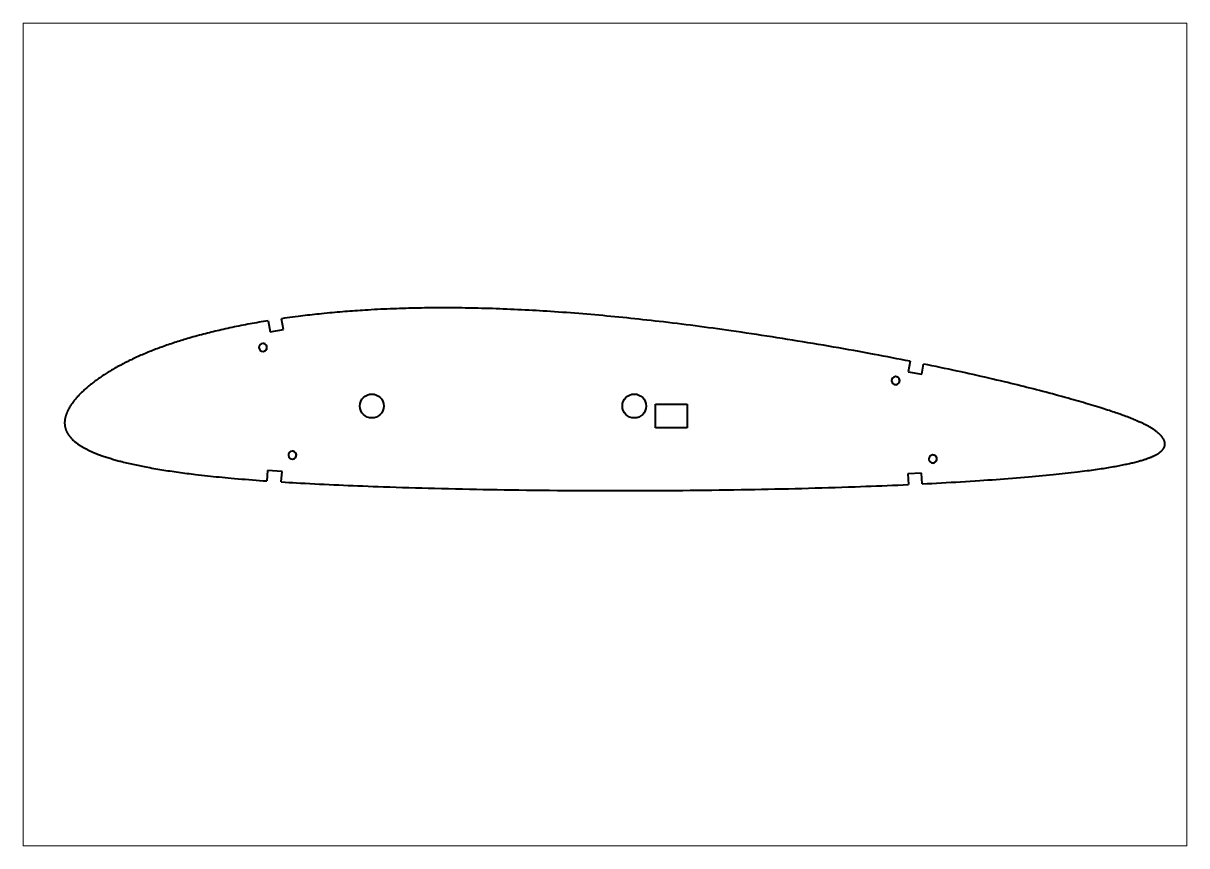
# Paper-space layout 'Sheet' of a CAD drawing. Header units: millimetres. Extents: x 0 to 594, y 0 to 420.
# The model-space entities are those that its viewports show. They can reach past a viewport. Long polylines and large blocks are cut down to what shows.
import ezdxf

# ---------------------------------------------------------------- set-up
doc = ezdxf.new("R2010")
doc.units = ezdxf.units.MM
doc.layers.add('Geometries', color=7, linetype='Continuous')

msp = doc.modelspace()

# ---------------------------------------------------------------- linework, layer by layer
at = {"layer": 'Geometries', "linetype": 'Continuous', "lineweight": 40}
for p, q in [((124.97, 268.07), (125.98, 262.35)), ((132.88, 263.56), (131.89, 269.13)), ((125.98, 262.35), (132.88, 263.56)), ((452.75, 247.38), (451.8, 242)), ((458.69, 240.79), (459.61, 245.99)), ((451.8, 242), (458.69, 240.79)), ((322.7, 225.55), (338.9, 225.55)), ((322.7, 213.35), (322.7, 225.55)), ((338.9, 225.55), (338.9, 213.35)), ((338.9, 213.35), (322.7, 213.35)), ((124.77, 191.69), (124.3, 186.29)), ((132.17, 191.04), (124.77, 191.69)), ((131.71, 185.79), (132.17, 191.04)), ((458.67, 190.23), (451.68, 189.87)), ((458.95, 184.8), (458.67, 190.23)), ((451.68, 189.87), (451.96, 184.46))]:
    msp.add_line(p, q, dxfattribs=at)
at = {"layer": 'Geometries', "linetype": 'Continuous', "lineweight": 40, "flags": 128}
for points in [[(452.75, 247.38), (450.47, 247.83), (448.2, 248.28), (445.92, 248.72), (443.65, 249.16), (441.37, 249.6), (439.1, 250.03), (436.82, 250.46), (434.54, 250.89), (431.94, 251.38), (429.34, 251.86), (426.73, 252.33), (424.12, 252.81), (421.52, 253.28), (418.91, 253.74), (416.3, 254.2), (413.69, 254.66), (411.08, 255.11), (408.47, 255.56), (405.86, 256), (403.25, 256.44), (400.64, 256.88), (398.03, 257.31), (395.41, 257.74), (392.79, 258.16), (390.17, 258.58), (387.55, 259), (384.94, 259.41), (382.32, 259.82), (379.7, 260.23), (377.08, 260.63), (374.46, 261.03), (371.84, 261.42), (369.22, 261.81), (366.6, 262.19), (363.98, 262.57), (361.36, 262.95), (359.06, 263.28), (356.77, 263.6), (354.47, 263.92), (352.18, 264.23), (349.88, 264.54), (347.58, 264.85), (345.29, 265.15), (342.99, 265.45), (340.69, 265.75), (338.39, 266.04), (336.09, 266.33), (333.79, 266.62), (331.49, 266.9), (329.19, 267.18), (326.89, 267.45), (324.59, 267.72), (322.54, 267.95), (320.49, 268.19), (318.44, 268.42), (316.39, 268.64), (314.34, 268.86), (312.29, 269.08), (310.23, 269.3), (308.18, 269.51), (306.13, 269.72), (304.08, 269.92), (302.03, 270.12), (299.98, 270.32), (297.93, 270.51), (295.88, 270.7), (293.83, 270.89), (291.77, 271.07), (289.72, 271.25), (287.67, 271.42), (285.62, 271.59), (283.56, 271.76), (281.51, 271.92), (279.45, 272.08), (277.4, 272.23), (275.35, 272.38), (273.29, 272.52), (271.24, 272.67), (269.18, 272.8), (267.33, 272.92), (265.48, 273.04), (263.63, 273.15), (261.78, 273.26), (259.93, 273.36), (258.08, 273.46), (256.23, 273.56), (254.37, 273.65), (252.52, 273.74), (250.67, 273.83), (248.81, 273.91), (246.95, 273.99), (245.09, 274.06), (243.24, 274.13), (241.38, 274.2), (239.52, 274.26), (237.66, 274.32), (235.8, 274.37), (233.94, 274.42), (232.08, 274.46), (230.48, 274.5), (228.88, 274.53), (227.28, 274.56), (225.68, 274.58), (224.08, 274.61), (222.48, 274.63), (220.88, 274.64), (219.28, 274.65), (217.68, 274.66), (216.08, 274.67), (214.48, 274.67), (212.88, 274.67), (211.28, 274.66), (209.68, 274.65), (208.08, 274.64), (206.48, 274.62), (204.88, 274.6), (203.28, 274.58), (201.68, 274.55), (200.08, 274.52), (198.48, 274.48), (196.88, 274.45), (195.28, 274.4), (193.68, 274.36), (192.08, 274.3), (190.48, 274.25), (188.88, 274.19), (187.28, 274.13), (185.68, 274.06), (184.08, 273.99), (182.48, 273.92), (180.89, 273.84), (179.29, 273.75), (177.69, 273.67), (176.09, 273.57), (174.49, 273.48), (173.21, 273.4), (171.92, 273.31), (170.63, 273.23), (169.34, 273.14), (168.06, 273.04), (166.77, 272.95), (165.48, 272.85), (164.2, 272.75), (162.91, 272.64), (161.63, 272.54), (160.34, 272.43), (159.05, 272.31), (157.77, 272.19), (156.48, 272.07), (155.2, 271.95), (153.7, 271.8), (152.21, 271.65), (151.02, 271.53), (149.82, 271.4), (148.63, 271.27), (147.44, 271.14), (146.25, 271), (145.05, 270.86), (143.86, 270.72), (142.67, 270.58), (141.48, 270.43), (140.29, 270.28), (138.89, 270.1), (137.49, 269.92), (136.09, 269.73), (134.69, 269.53), (133.29, 269.34), (131.89, 269.13)], [(124.97, 268.07), (123.83, 267.88), (122.68, 267.69), (121.53, 267.5), (120.38, 267.3), (119.23, 267.1), (118.09, 266.89), (116.94, 266.69), (115.8, 266.47), (114.65, 266.26), (113.51, 266.04), (112.37, 265.82), (111.23, 265.6), (110.08, 265.37), (108.94, 265.14), (107.8, 264.9), (106.66, 264.66), (105.52, 264.42), (104.39, 264.17), (103.25, 263.92), (102.11, 263.67), (100.98, 263.41), (99.98, 263.18), (98.99, 262.95), (97.99, 262.71), (96.99, 262.47), (96, 262.23), (95.01, 261.98), (94.01, 261.73), (93.02, 261.48), (91.98, 261.21), (90.94, 260.93), (89.9, 260.65), (88.86, 260.37), (87.82, 260.08), (86.78, 259.79), (85.74, 259.5), (84.71, 259.2), (83.88, 258.96), (83.05, 258.71), (82.22, 258.47), (81.4, 258.22), (80.57, 257.96), (79.75, 257.71), (78.93, 257.45), (78.1, 257.18), (77.28, 256.92), (76.46, 256.65), (75.65, 256.38), (74.83, 256.1), (74.01, 255.83), (73.2, 255.54), (72.38, 255.26), (71.57, 254.97), (70.76, 254.68), (69.95, 254.38), (69.14, 254.09), (68.33, 253.78), (67.57, 253.5), (66.82, 253.21), (66.06, 252.91), (65.31, 252.62), (64.56, 252.32), (63.81, 252.01), (63.06, 251.71), (62.32, 251.4), (61.57, 251.08), (60.83, 250.76), (60.09, 250.44), (59.35, 250.12), (58.61, 249.79), (57.87, 249.45), (57.13, 249.11), (56.39, 248.77), (55.79, 248.48), (55.18, 248.19), (54.57, 247.9), (53.97, 247.61), (53.37, 247.31), (52.76, 247.01), (52.16, 246.7), (51.57, 246.4), (50.97, 246.09), (50.37, 245.77), (49.78, 245.46), (49.19, 245.14), (48.6, 244.81), (48.01, 244.49), (47.42, 244.16), (46.83, 243.83), (46.24, 243.49), (45.66, 243.15), (45.08, 242.81), (44.5, 242.46), (43.95, 242.13), (43.4, 241.79), (42.85, 241.45), (42.31, 241.11), (41.77, 240.76), (41.23, 240.41), (40.69, 240.06), (40.16, 239.71), (39.73, 239.42), (39.31, 239.13), (38.88, 238.84), (38.46, 238.54), (38.04, 238.25), (37.63, 237.95), (37.21, 237.65), (36.79, 237.34), (36.38, 237.04), (35.97, 236.73), (35.56, 236.42), (35.16, 236.1), (34.75, 235.78), (34.35, 235.46), (33.95, 235.14), (33.55, 234.82), (33.16, 234.49), (32.76, 234.16), (32.37, 233.82), (31.98, 233.48), (31.65, 233.19), (31.32, 232.89), (30.99, 232.6), (30.67, 232.29), (30.34, 231.99), (30.02, 231.68), (29.7, 231.38), (29.39, 231.06), (29.07, 230.75), (28.76, 230.43), (28.45, 230.11), (28.14, 229.79), (27.85, 229.47), (27.57, 229.15), (27.28, 228.84), (27.07, 228.59), (26.86, 228.35), (26.65, 228.11), (26.44, 227.86), (26.24, 227.61), (26.04, 227.36), (25.84, 227.11), (25.64, 226.86), (25.45, 226.6), (25.26, 226.34), (25.07, 226.08), (24.88, 225.82), (24.69, 225.56), (24.51, 225.29), (24.33, 225.03), (24.16, 224.76), (23.99, 224.49), (23.82, 224.21), (23.65, 223.94), (23.49, 223.66), (23.35, 223.42), (23.22, 223.18), (23.09, 222.94), (22.96, 222.7), (22.84, 222.46), (22.72, 222.21), (22.6, 221.97), (22.49, 221.72), (22.38, 221.47), (22.27, 221.21), (22.18, 220.98), (22.08, 220.75), (21.99, 220.51), (21.91, 220.27), (21.83, 220.04), (21.75, 219.8), (21.68, 219.56), (21.61, 219.31), (21.55, 219.12), (21.5, 218.92), (21.46, 218.73), (21.41, 218.53), (21.37, 218.34), (21.33, 218.13), (21.29, 217.92), (21.26, 217.72), (21.23, 217.51), (21.2, 217.3), (21.18, 217.1), (21.16, 216.9), (21.14, 216.7), (21.13, 216.5), (21.12, 216.3), (21.12, 216.09), (21.12, 215.89), (21.12, 215.69), (21.13, 215.49), (21.14, 215.29), (21.15, 215.12), (21.16, 214.95), (21.18, 214.79), (21.2, 214.62), (21.22, 214.45), (21.25, 214.29), (21.28, 214.11), (21.31, 213.93), (21.35, 213.75), (21.39, 213.57), (21.43, 213.39), (21.48, 213.21), (21.53, 213.04), (21.58, 212.87), (21.63, 212.71), (21.69, 212.54), (21.75, 212.37), (21.81, 212.21), (21.88, 212.05), (21.94, 211.88), (22.01, 211.72), (22.09, 211.56), (22.18, 211.36), (22.28, 211.16), (22.38, 210.97), (22.49, 210.78), (22.58, 210.61), (22.68, 210.45), (22.78, 210.29), (22.88, 210.13), (22.98, 209.97), (23.11, 209.79), (23.23, 209.61), (23.36, 209.43), (23.5, 209.26), (23.63, 209.08), (23.77, 208.91), (23.91, 208.74), (24.05, 208.57), (24.2, 208.41), (24.35, 208.24), (24.49, 208.08), (24.65, 207.92), (24.83, 207.73), (25.02, 207.55), (25.21, 207.36), (25.4, 207.18), (25.59, 207), (25.8, 206.81), (26.02, 206.63), (26.23, 206.44), (26.45, 206.26), (26.67, 206.09), (26.93, 205.88), (27.19, 205.69), (27.45, 205.49), (27.71, 205.3), (27.98, 205.11), (28.25, 204.92), (28.52, 204.74), (28.79, 204.56), (29.06, 204.38), (29.34, 204.21), (29.62, 204.04), (29.9, 203.87), (30.18, 203.7), (30.46, 203.54), (30.74, 203.38), (31.1, 203.18), (31.46, 202.98), (31.82, 202.79), (32.18, 202.6), (32.54, 202.41), (32.9, 202.23), (33.27, 202.05), (33.64, 201.88), (34, 201.7), (34.37, 201.53), (34.75, 201.36), (35.12, 201.2), (35.52, 201.02), (35.93, 200.85), (36.33, 200.68), (36.74, 200.51), (37.15, 200.34), (37.55, 200.18), (37.96, 200.02), (38.37, 199.86), (38.86, 199.68), (39.35, 199.5), (39.84, 199.32), (40.33, 199.14), (40.82, 198.97), (41.31, 198.8), (41.91, 198.6), (42.5, 198.41), (43.1, 198.22), (43.69, 198.03), (44.29, 197.84), (44.89, 197.66), (45.48, 197.48), (46.08, 197.3), (46.68, 197.13), (47.29, 196.96), (47.89, 196.79), (48.5, 196.63), (49.11, 196.46), (49.72, 196.3), (50.33, 196.15), (51.14, 195.94), (51.95, 195.74), (52.76, 195.54), (53.57, 195.35), (54.38, 195.16), (55.19, 194.98), (56.01, 194.79), (56.82, 194.61), (57.64, 194.44), (58.45, 194.27), (59.27, 194.1), (60.09, 193.93), (60.91, 193.77), (61.72, 193.61), (62.54, 193.45), (63.57, 193.26), (64.59, 193.07), (65.62, 192.88), (66.64, 192.7), (67.67, 192.52), (68.7, 192.35), (69.72, 192.18), (70.75, 192.01), (71.78, 191.85), (72.81, 191.68), (73.84, 191.53), (74.87, 191.37), (75.96, 191.21), (77.05, 191.05), (78.14, 190.9), (79.23, 190.74), (80.32, 190.59), (81.42, 190.45), (82.51, 190.3), (83.6, 190.16), (84.69, 190.02), (85.79, 189.89), (86.88, 189.75), (87.97, 189.62), (89.48, 189.44), (90.99, 189.27), (92.5, 189.1), (94.01, 188.94), (95.52, 188.77), (97.03, 188.62), (98.55, 188.46), (100.06, 188.31), (101.57, 188.16), (103.08, 188.02), (104.59, 187.88), (106.11, 187.74), (107.92, 187.58), (109.74, 187.42), (111.56, 187.27), (113.37, 187.12), (115.19, 186.97), (117.01, 186.83), (118.83, 186.69), (120.65, 186.55), (122.48, 186.42), (124.3, 186.29)], [(458.95, 184.8), (461.4, 184.92), (463.85, 185.05), (466.31, 185.18), (468.76, 185.31), (471.21, 185.45), (473.66, 185.59), (476.11, 185.73), (478.56, 185.88), (481.01, 186.03), (483.46, 186.18), (485.91, 186.34), (488.36, 186.5), (490.44, 186.64), (492.52, 186.78), (494.6, 186.93), (496.68, 187.07), (498.75, 187.23), (500.83, 187.38), (502.91, 187.54), (504.98, 187.7), (507.06, 187.87), (509.14, 188.04), (511.21, 188.21), (513.29, 188.39), (515.07, 188.55), (516.84, 188.71), (518.62, 188.87), (520.4, 189.03), (522.18, 189.2), (523.95, 189.38), (525.73, 189.55), (527.29, 189.71), (528.84, 189.87), (530.4, 190.04), (531.95, 190.21), (533.51, 190.38), (535.06, 190.55), (536.62, 190.73), (538.17, 190.92), (539.41, 191.07), (540.65, 191.22), (541.89, 191.38), (543.13, 191.54), (544.37, 191.7), (545.4, 191.84), (546.44, 191.98), (547.47, 192.13), (548.5, 192.27), (549.53, 192.42), (550.56, 192.58), (551.44, 192.71), (552.32, 192.85), (553.21, 192.99), (554.09, 193.13), (554.97, 193.28), (555.85, 193.43), (556.73, 193.58), (557.5, 193.72), (558.27, 193.86), (559.04, 194), (559.81, 194.15), (560.58, 194.3), (561.35, 194.45), (562.12, 194.61), (562.88, 194.77), (563.5, 194.9), (564.11, 195.03), (564.72, 195.17), (565.33, 195.31), (565.93, 195.45), (566.54, 195.6), (567.15, 195.75), (567.75, 195.9), (568.36, 196.06), (568.96, 196.22), (569.47, 196.35), (569.97, 196.5), (570.47, 196.64), (570.97, 196.79), (571.47, 196.94), (571.96, 197.09), (572.34, 197.21), (572.71, 197.34), (573.09, 197.46), (573.46, 197.59), (573.83, 197.72), (574.21, 197.86), (574.58, 198), (574.95, 198.14), (575.24, 198.25), (575.53, 198.37), (575.82, 198.49), (576.1, 198.61), (576.39, 198.73), (576.68, 198.86), (576.96, 198.99), (577.24, 199.12), (577.52, 199.26), (577.8, 199.4), (578.03, 199.52), (578.26, 199.64), (578.49, 199.77), (578.72, 199.9), (578.95, 200.03), (579.17, 200.16), (579.34, 200.27), (579.51, 200.38), (579.68, 200.49), (579.85, 200.61), (580.02, 200.72), (580.18, 200.84), (580.34, 200.96), (580.5, 201.09), (580.65, 201.2), (580.79, 201.32), (580.93, 201.44), (581.06, 201.57), (581.17, 201.67), (581.28, 201.77), (581.38, 201.87), (581.48, 201.98), (581.58, 202.09), (581.66, 202.18), (581.75, 202.28), (581.83, 202.38), (581.9, 202.48), (581.98, 202.58), (582.05, 202.68), (582.12, 202.78), (582.19, 202.88), (582.25, 202.98), (582.31, 203.09), (582.37, 203.19), (582.43, 203.3), (582.48, 203.41), (582.53, 203.52), (582.58, 203.64), (582.63, 203.75), (582.67, 203.87), (582.71, 203.99), (582.74, 204.11), (582.77, 204.22), (582.8, 204.34), (582.82, 204.46), (582.84, 204.58), (582.86, 204.7), (582.87, 204.82), (582.88, 204.94), (582.88, 205.07), (582.88, 205.2), (582.88, 205.33), (582.87, 205.46), (582.86, 205.57), (582.85, 205.68), (582.83, 205.78), (582.81, 205.89), (582.79, 206), (582.77, 206.11), (582.74, 206.22), (582.71, 206.32), (582.68, 206.43), (582.65, 206.54), (582.61, 206.64), (582.58, 206.75), (582.53, 206.87), (582.48, 206.99), (582.43, 207.1), (582.38, 207.22), (582.32, 207.33), (582.26, 207.45), (582.19, 207.58), (582.12, 207.72), (582.04, 207.85), (581.96, 207.98), (581.88, 208.11), (581.79, 208.24), (581.7, 208.37), (581.6, 208.5), (581.51, 208.63), (581.41, 208.76), (581.29, 208.91), (581.17, 209.06), (581.04, 209.2), (580.91, 209.35), (580.79, 209.49), (580.65, 209.63), (580.49, 209.8), (580.33, 209.96), (580.17, 210.12), (580, 210.28), (579.83, 210.44), (579.66, 210.59), (579.48, 210.74), (579.31, 210.89), (579.13, 211.04), (578.95, 211.18), (578.71, 211.38), (578.47, 211.56), (578.23, 211.75), (577.98, 211.93), (577.71, 212.12), (577.43, 212.32), (577.15, 212.51), (576.87, 212.69), (576.59, 212.88), (576.31, 213.06), (576.02, 213.24), (575.73, 213.41), (575.45, 213.59), (575.15, 213.76), (574.79, 213.97), (574.42, 214.18), (574.04, 214.38), (573.67, 214.58), (573.3, 214.78), (572.92, 214.97), (572.55, 215.16), (572.17, 215.35), (571.79, 215.54), (571.41, 215.72), (571.03, 215.9), (570.65, 216.08), (570.14, 216.31), (569.63, 216.54), (569.11, 216.77), (568.53, 217.02), (567.95, 217.27), (567.37, 217.51), (566.79, 217.75), (566.2, 217.99), (565.62, 218.23), (565.03, 218.46), (564.44, 218.68), (563.71, 218.96), (562.97, 219.24), (562.24, 219.51), (561.5, 219.78), (560.77, 220.05), (560.03, 220.31), (559.29, 220.57), (558.5, 220.84), (557.7, 221.12), (556.9, 221.39), (556.1, 221.65), (555.31, 221.92), (554.51, 222.18), (553.55, 222.49), (552.58, 222.8), (551.62, 223.11), (550.66, 223.41), (549.7, 223.71), (548.49, 224.09), (547.28, 224.46), (546.07, 224.83), (544.87, 225.19), (543.65, 225.55), (542.44, 225.91), (541.23, 226.27), (540.01, 226.62), (538.72, 227), (537.42, 227.37), (536.13, 227.74), (534.83, 228.11), (533.54, 228.47), (531.92, 228.92), (530.29, 229.37), (528.67, 229.81), (527.05, 230.25), (525.42, 230.69), (523.79, 231.13), (522.16, 231.56), (520.54, 231.98), (518.91, 232.41), (517.28, 232.83), (515.65, 233.24), (514.02, 233.66), (512.38, 234.07), (510.75, 234.48), (509.12, 234.89), (507.48, 235.29), (505.85, 235.69), (504.21, 236.09), (502.58, 236.48), (500.94, 236.87), (498.95, 237.35), (496.96, 237.82), (494.97, 238.28), (492.98, 238.75), (490.98, 239.21), (488.99, 239.66), (487, 240.11), (485, 240.56), (483, 241.01), (481.01, 241.45), (478.87, 241.92), (476.73, 242.39), (474.6, 242.85), (472.46, 243.31), (470.32, 243.76), (468.18, 244.22), (466.04, 244.66), (463.89, 245.11), (461.75, 245.55), (459.61, 245.99)], [(131.71, 185.79), (133.67, 185.67), (135.62, 185.55), (137.57, 185.44), (139.53, 185.32), (141.48, 185.21), (143.93, 185.07), (146.37, 184.94), (148.81, 184.82), (151.26, 184.69), (153.7, 184.57), (156.15, 184.45), (158.59, 184.34), (161.04, 184.23), (163.48, 184.12), (165.93, 184.02), (168.38, 183.92), (170.82, 183.82), (173.43, 183.72), (176.04, 183.62), (178.65, 183.52), (181.26, 183.43), (183.86, 183.33), (187.13, 183.22), (190.39, 183.12), (193.65, 183.01), (196.91, 182.91), (200.17, 182.81), (203.43, 182.72), (206.7, 182.63), (209.96, 182.54), (213.52, 182.45), (217.08, 182.36), (220.63, 182.28), (224.19, 182.2), (227.75, 182.12), (231.31, 182.05), (234.87, 181.98), (238.43, 181.92), (241.99, 181.86), (245.55, 181.8), (249.11, 181.74), (253.03, 181.69), (256.96, 181.63), (260.89, 181.59), (264.81, 181.54), (268.74, 181.5), (272.67, 181.47), (276.59, 181.44), (280.52, 181.41), (284.45, 181.39), (288.37, 181.37), (292.46, 181.35), (296.55, 181.34), (300.64, 181.33), (304.73, 181.33), (308.82, 181.33), (312.91, 181.34), (317, 181.35), (321.09, 181.37), (325.18, 181.39), (329.27, 181.41), (332.98, 181.44), (336.7, 181.47), (340.42, 181.5), (344.14, 181.54), (347.85, 181.58), (351.57, 181.62), (355.29, 181.67), (359.01, 181.73), (362.72, 181.78), (366.44, 181.84), (370.16, 181.91), (373.56, 181.97), (376.97, 182.03), (380.38, 182.1), (383.79, 182.18), (387.19, 182.25), (390.6, 182.33), (394.01, 182.42), (397.41, 182.5), (400.82, 182.6), (404.23, 182.69), (407.63, 182.79), (411.04, 182.89), (414.45, 183), (417.86, 183.11), (421.27, 183.22), (424.68, 183.34), (427.41, 183.44), (430.14, 183.54), (432.86, 183.65), (435.59, 183.75), (438.32, 183.86), (441.05, 183.98), (443.78, 184.09), (446.5, 184.21), (449.23, 184.33), (451.96, 184.46)]]:
    msp.add_lwpolyline(points, dxfattribs=at)
at = {"layer": 'Geometries', "linetype": 'Continuous', "lineweight": 40}
for centre in [(177.95, 224.55), (311.95, 224.55)]:
    msp.add_circle(centre, 6.1, dxfattribs=at)
for centre, start_param, end_param in [((122.38, 254.49), 4.721162, 7.845209), ((122.34, 254.49), 1.579569, 4.703616), ((122.38, 254.49), 1.570796, 4.721162), ((122.38, 254.49), 1.562023, 1.570796), ((445.4, 237.5), 4.721162, 7.845209), ((445.4, 237.5), 1.570796, 4.721162), ((445.36, 237.49), 1.579569, 4.703616), ((445.4, 237.5), 1.562023, 1.570796), ((137.38, 199.49), 4.721162, 7.845209), ((137.34, 199.49), 1.579569, 4.703616), ((137.38, 199.49), 1.570796, 4.721162), ((137.38, 199.49), 1.562023, 1.570796), ((464.4, 197.5), 4.721162, 7.845209), ((464.4, 197.5), 1.570796, 4.721162), ((464.36, 197.49), 1.579569, 4.703616), ((464.4, 197.5), 1.562023, 1.570796)]:
    msp.add_ellipse(centre, major_axis=(-2.05, -0.13), ratio=0.999928, start_param=start_param, end_param=end_param, dxfattribs=at)

psp = doc.layouts.new('Sheet')

# ---------------------------------------------------------------- viewports
at = {"layer": '0'}
psp.add_viewport(center=(297, 210), size=(594, 420), view_center_point=(297, 210), view_height=420, dxfattribs=at)

doc.saveas('drawing.dxf')
